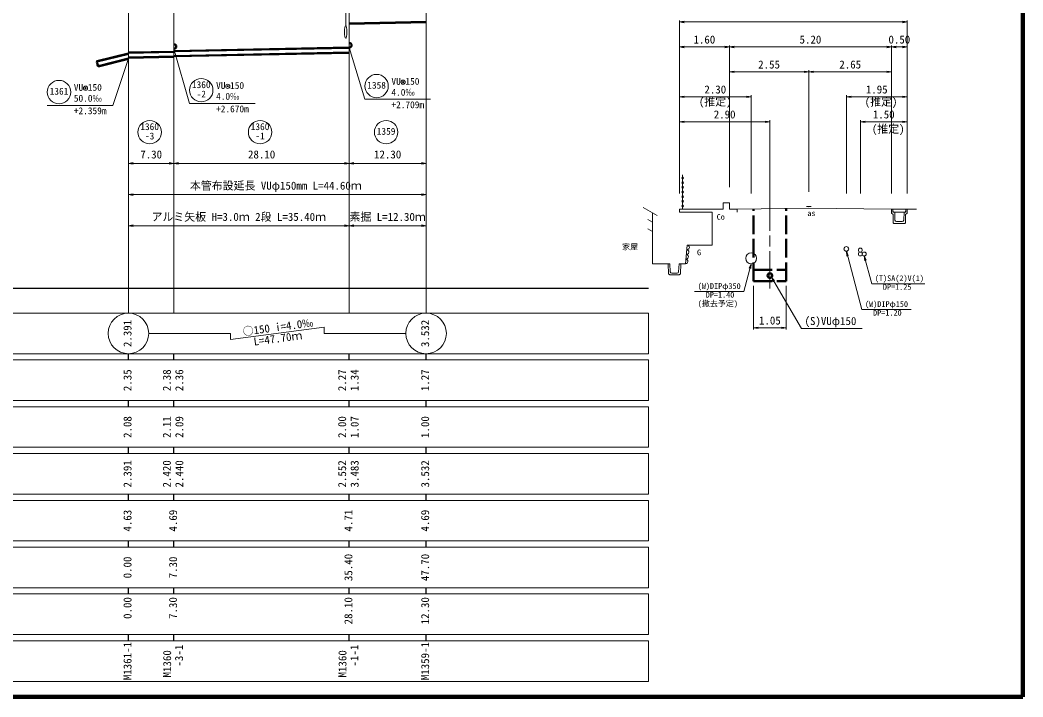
# Model space of a CAD drawing. Units: millimetres on the paper, with parts at other scales. Extents: x 20 to 1662, y 20 to 574.
# Drawn here: x 499.5 to 821, y 20 to 236.9 of the extents above; entities that cross this region are included whole.
import ezdxf
from ezdxf.enums import TextEntityAlignment as Align

# ---------------------------------------------------------------- set-up
doc = ezdxf.new("R2010")
doc.units = ezdxf.units.MM
doc.linetypes.add('CHAIN', pattern=[18.5, 12, -1.5, 3.5, -1.5])
doc.linetypes.add('DASHED', pattern=[7.5, 6, -1.5])
for name, color, linetype, lineweight in [('D-BGD', 8, 'Continuous', 13), ('D-BGD-HTXT', 7, 'Continuous', 13), ('D-BMK', 2, 'CHAIN', 13), ('D-STR', 1, 'Continuous', 50), ('D-STR-DIM', 7, 'Continuous', 13), ('D-STR-HTXT', 7, 'Continuous', 13), ('D-TTL', 2, 'Continuous', 140), ('D-TTL-BAND(縦断図の帯 等)', 7, 'Continuous', 13)]:
    doc.layers.add(name, color=color, linetype=linetype, lineweight=lineweight)
doc.styles.add('ＭＳ ゴシック', font='')
doc.styles.get('ＭＳ ゴシック').set_extended_font_data('MS Gothic')

# ---------------------------------------------------------------- blocks, each defined once
blk = doc.blocks.new('open_arrow')
at = {"color": 0, "linetype": 'Continuous', "lineweight": -2}
blk.add_lwpolyline([(7.5, 1.25), (0, 0), (7.5, -1.25)], dxfattribs=at)

msp = doc.modelspace()

# ---------------------------------------------------------------- linework, layer by layer
at = {"layer": 'D-BGD'}
for p, q in [((548.872, 143), (548.872, 247.9)), ((605.072, 143), (605.072, 248.1)), ((629.672, 143), (629.672, 247.9)), ((534.272, 143), (534.272, 247.3)), ((711.641, 186.07), (712.141, 186.57)), ((711.641, 186.57), (712.141, 186.07)), ((711.891, 176.32), (711.891, 187.32)), ((711.641, 184.57), (712.141, 185.07)), ((711.641, 185.07), (712.141, 184.57)), ((711.641, 183.07), (712.141, 183.57)), ((711.641, 183.57), (712.141, 183.07)), ((711.641, 181.57), (712.141, 182.07)), ((711.641, 182.07), (712.141, 181.57)), ((711.641, 180.07), (712.141, 180.57)), ((711.641, 180.57), (712.141, 180.07)), ((699.252, 176.879), (703.785, 174.262)), ((711.641, 178.57), (712.141, 179.07)), ((711.641, 179.07), (712.141, 178.57)), ((711.641, 177.07), (712.141, 177.57)), ((711.641, 177.57), (712.141, 177.07)), ((724.891, 178.32), (724.891, 176.32)), ((724.891, 178.32), (726.891, 178.32)), ((726.891, 176.32), (726.891, 178.32)), ((753.141, 177.165), (751.641, 177.165)), ((702.291, 158.82), (702.291, 175.124)), ((724.891, 176.32), (710.891, 176.32)), ((710.891, 176.32), (710.891, 175.32)), ((710.891, 175.32), (721.391, 175.32)), ((721.391, 175.32), (721.391, 164.82)), ((729.391, 176.32), (726.891, 176.32)), ((729.391, 176.32), (752.391, 176.665)), ((729.391, 176.32), (729.391, 175.32)), ((778.891, 176.267), (752.391, 176.665)), ((778.891, 176.267), (779.291, 176.267)), ((778.891, 175.067), (778.891, 176.267)), ((778.891, 175.067), (779.391, 174.567)), ((779.291, 176.267), (779.341, 175.317)), ((779.331, 176.217), (779.381, 176.267)), ((779.381, 175.317), (779.331, 176.217)), ((779.341, 175.317), (783.441, 175.317)), ((779.381, 176.267), (783.401, 176.267)), ((779.391, 174.567), (779.391, 171.917)), ((779.891, 175.317), (779.975, 172.8)), ((782.891, 175.317), (782.808, 172.8)), ((783.891, 175.067), (783.391, 174.567)), ((783.391, 174.567), (783.391, 171.917)), ((783.401, 176.267), (783.451, 176.217)), ((783.451, 176.217), (783.401, 175.317)), ((783.491, 176.267), (783.441, 175.317)), ((786.84, 176.267), (783.491, 176.267)), ((783.891, 175.067), (783.891, 176.267)), ((700.771, 173.002), (702.291, 172.124)), ((779.391, 171.917), (779.591, 171.717)), ((779.591, 171.717), (783.191, 171.717)), ((780.475, 172.317), (782.308, 172.317)), ((783.191, 171.717), (783.391, 171.917)), ((700.771, 170.002), (702.291, 169.124)), ((712.791, 158.82), (713.391, 164.82)), ((713.391, 164.82), (721.391, 164.82)), ((707.791, 158.82), (702.291, 158.82)), ((707.291, 158.82), (707.391, 155.62)), ((707.791, 158.82), (707.96, 156.287)), ((710.791, 158.82), (710.622, 156.287)), ((710.791, 158.82), (712.791, 158.82)), ((711.291, 158.82), (711.191, 155.62)), ((707.391, 155.62), (707.791, 155.22)), ((707.791, 155.22), (710.791, 155.22)), ((708.459, 155.82), (710.123, 155.82)), ((710.791, 155.22), (711.191, 155.62))]:
    msp.add_line(p, q, dxfattribs=at)
for centre, radius in [((764.391, 163.57), 0.75), ((733.891, 160.57), 1.75), ((768.891, 163.195), 0.625), ((768.891, 161.945), 0.625), ((770.141, 161.945), 0.625)]:
    msp.add_circle(centre, radius, dxfattribs=at)
for centre, radius, start, end in [((780.475, 172.817), 0.5, 181.90999, 270), ((782.308, 172.817), 0.5, 270, 358.09), ((713.316, 164.07), 0.754, 264.28941, 84.28941), ((713.016, 161.07), 0.754, 264.28941, 84.28941), ((713.166, 162.57), 0.754, 264.28941, 84.28941), ((712.866, 159.57), 0.754, 264.28941, 84.28941), ((708.459, 156.32), 0.5, 183.81, 270), ((710.123, 156.32), 0.5, 270, 356.19)]:
    msp.add_arc(centre, radius, start, end, dxfattribs=at)
at = {"layer": 'D-BGD-HTXT'}
for p, q in [((603.912, 235.1), (603.912, 268.096)), ((764.391, 162.82), (769.395, 144.144)), ((770.151, 161.32), (772.536, 152.42)), ((733.891, 158.82), (731.507, 149.92)), ((772.536, 152.42), (789.536, 152.42)), ((731.507, 149.92), (715.757, 149.92)), ((769.395, 144.144), (785.145, 144.144))]:
    msp.add_line(p, q, dxfattribs=at)
at = {"layer": 'D-BGD-HTXT', "lineweight": 18}
for p, q in [((764.391, 162.82), (764.417, 162.723)), ((770.151, 161.32), (770.177, 161.223)), ((733.891, 158.82), (733.865, 158.723))]:
    msp.add_line(p, q, dxfattribs=at)
at = {"layer": 'D-BGD-HTXT'}
msp.add_ellipse((603.912, 233.1), major_axis=(0, 2), ratio=0.2, dxfattribs=at)
at = {"layer": 'D-BMK'}
msp.add_line((739.891, 181.362), (739.891, 150.166), dxfattribs=at)
at = {"layer": 'D-STR'}
for p, q in [((629.672, 236.32), (605.072, 235.83)), ((629.672, 236.24), (605.072, 235.75)), ((534.272, 226.136), (524.182, 223.613)), ((534.272, 226.218), (524.202, 223.701)), ((548.872, 226.78), (534.272, 226.49)), ((548.872, 226.7), (534.272, 226.41)), ((548.872, 225.2), (534.272, 224.91)), ((548.872, 225.12), (534.272, 224.83)), ((605.072, 228.1), (548.872, 226.98)), ((605.072, 228.02), (548.872, 226.9)), ((605.072, 226.52), (548.872, 225.4)), ((605.072, 226.44), (548.872, 225.32)), ((534.272, 224.508), (524.605, 222.091)), ((534.272, 224.59), (524.625, 222.178))]:
    msp.add_line(p, q, dxfattribs=at)
at = {"layer": 'D-STR', "linetype": 'DASHED'}
for p, q in [((734.641, 153.277), (734.641, 176.399)), ((745.141, 153.277), (745.141, 176.556)), ((734.641, 156.927), (745.141, 156.927)), ((734.641, 153.277), (745.141, 153.277))]:
    msp.add_line(p, q, dxfattribs=at)
at = {"layer": 'D-STR'}
msp.add_circle((739.891, 155.027), 0.75, dxfattribs=at)
for centre, radius, start, end in [((548.872, 228.45), 0.75, 270, 90), ((605.072, 228.84), 0.75, 270, 90), ((525, 223.473), 0.83, 164.03624, 224.03624), ((525.201, 222.668), 0.83, 164.03624, 224.03624), ((523.807, 222.319), 0.83, 344.03624, 44.03624)]:
    msp.add_arc(centre, radius, start, end, dxfattribs=at)
at = {"layer": 'D-STR-DIM'}
for p, q in [((710.891, 181.32), (710.891, 236.82)), ((710.891, 236.32), (783.891, 236.32)), ((710.891, 236.32), (710.991, 236.32)), ((783.891, 236.32), (783.791, 236.32)), ((783.891, 181.32), (783.891, 236.82)), ((710.891, 181.32), (710.891, 228.82)), ((710.891, 228.32), (726.891, 228.32)), ((710.891, 228.32), (710.991, 228.32)), ((726.891, 228.32), (726.791, 228.32)), ((726.891, 183.32), (726.891, 228.82)), ((726.891, 183.32), (726.891, 228.82)), ((726.891, 228.32), (778.891, 228.32)), ((726.891, 228.32), (726.991, 228.32)), ((778.891, 228.32), (778.791, 228.32)), ((778.891, 181.32), (778.891, 228.82)), ((778.891, 181.32), (778.891, 228.82)), ((778.891, 228.32), (783.891, 228.32)), ((778.891, 228.32), (778.991, 228.32)), ((783.891, 228.32), (783.791, 228.32)), ((783.891, 181.32), (783.891, 228.82)), ((726.891, 183.32), (726.891, 220.82)), ((726.891, 220.32), (752.391, 220.32)), ((726.891, 220.32), (726.991, 220.32)), ((752.391, 220.32), (752.291, 220.32)), ((752.391, 181.82), (752.391, 220.82)), ((752.391, 181.82), (752.391, 220.82)), ((752.391, 220.32), (778.891, 220.32)), ((752.391, 220.32), (752.491, 220.32)), ((778.891, 220.32), (778.791, 220.32)), ((778.891, 181.32), (778.891, 220.82)), ((710.891, 181.32), (710.891, 212.82)), ((710.891, 212.32), (733.891, 212.32)), ((710.891, 212.32), (710.991, 212.32)), ((733.891, 212.32), (733.791, 212.32)), ((733.891, 181.32), (733.891, 212.82)), ((764.391, 181.32), (764.391, 212.82)), ((764.391, 212.32), (783.891, 212.32)), ((764.391, 212.32), (764.491, 212.32)), ((783.891, 212.32), (783.791, 212.32)), ((783.891, 181.32), (783.891, 212.82)), ((710.891, 181.32), (710.891, 204.82)), ((710.891, 204.32), (739.891, 204.32)), ((710.891, 204.32), (710.991, 204.32)), ((739.891, 204.32), (739.791, 204.32)), ((739.891, 181.477), (739.891, 204.82)), ((768.891, 181.32), (768.891, 204.82)), ((768.891, 204.32), (783.891, 204.32)), ((768.891, 204.32), (768.991, 204.32)), ((783.891, 204.32), (783.791, 204.32)), ((783.891, 181.32), (783.891, 204.82)), ((734.641, 151.777), (734.641, 137.777)), ((745.141, 151.777), (745.141, 137.777)), ((734.641, 138.277), (745.141, 138.277)), ((734.641, 138.277), (734.741, 138.277)), ((745.141, 138.277), (745.041, 138.277))]:
    msp.add_line(p, q, dxfattribs=at)
at = {"layer": 'D-STR-HTXT', "color": 4}
for p, q in [((553.872, 210.2), (548.872, 227.7)), ((610.072, 211.52), (605.072, 228.09)), ((529.272, 209.59), (534.272, 224.59)), ((508.272, 209.59), (529.272, 209.59)), ((508.272, 209.59), (529.272, 209.59)), ((508.272, 209.59), (529.272, 209.59)), ((508.272, 209.59), (529.272, 209.59)), ((574.872, 210.2), (553.872, 210.2)), ((631.072, 211.52), (610.072, 211.52))]:
    msp.add_line(p, q, dxfattribs=at)
at = {"layer": 'D-STR-HTXT'}
for p, q in [((548.872, 191), (534.272, 191)), ((534.272, 191), (534.372, 191)), ((548.872, 191), (548.772, 191)), ((605.072, 191), (548.872, 191)), ((548.872, 191), (548.972, 191)), ((605.072, 191), (604.972, 191)), ((629.672, 191), (605.072, 191)), ((605.072, 191), (605.172, 191)), ((629.672, 191), (629.572, 191)), ((629.672, 181), (534.272, 181)), ((534.272, 181), (534.372, 181)), ((629.672, 181), (629.572, 181)), ((534.272, 152), (534.272, 172)), ((605.072, 171), (534.272, 171)), ((534.272, 171), (534.372, 171)), ((605.072, 171), (604.972, 171)), ((605.072, 152), (605.072, 172)), ((605.072, 152), (605.072, 172)), ((629.672, 171), (605.072, 171)), ((605.072, 171), (605.172, 171)), ((629.672, 171), (629.572, 171)), ((629.672, 152), (629.672, 172)), ((740.41, 154.485), (749.996, 138.116)), ((749.996, 138.116), (769.496, 138.116))]:
    msp.add_line(p, q, dxfattribs=at)
at = {"layer": 'D-STR-HTXT', "lineweight": 18}
msp.add_line((740.41, 154.485), (740.461, 154.399), dxfattribs=at)
at = {"layer": 'D-STR-HTXT', "color": 4}
for centre, radius in [((613.822, 215.77), 3.75), ((512.022, 213.84), 3.75), ((512.022, 213.84), 3.75), ((512.022, 213.84), 3.75), ((512.022, 213.84), 3.75), ((520.522, 215.09), 0.675), ((520.522, 215.09), 0.675), ((520.522, 215.09), 0.675), ((520.522, 215.09), 0.675), ((557.622, 214.45), 3.75), ((566.122, 215.7), 0.675), ((622.322, 217.02), 0.675), ((541.072, 201), 3.75), ((576.472, 201), 3.75), ((616.872, 201), 3.75)]:
    msp.add_circle(centre, radius, dxfattribs=at)
for centre, start, end in [((566.122, 215.7), 0, 180), ((566.122, 215.7), 180, 0), ((622.322, 217.02), 0, 180), ((622.322, 217.02), 180, 0), ((520.522, 215.09), 0, 180), ((520.522, 215.09), 0, 180), ((520.522, 215.09), 0, 180), ((520.522, 215.09), 0, 180), ((520.522, 215.09), 180, 0), ((520.522, 215.09), 180, 0), ((520.522, 215.09), 180, 0), ((520.522, 215.09), 180, 0)]:
    msp.add_arc(centre, 0.169, start, end, dxfattribs=at)
at = {"layer": 'D-TTL'}
for p, q in [((821, 20), (821, 574)), ((821, 574), (821, 20)), ((20, 20), (821, 20)), ((821, 20), (20, 20))]:
    msp.add_line(p, q, dxfattribs=at)
at = {"layer": 'D-TTL-BAND(縦断図の帯 等)', "color": 6, "lineweight": 25}
for p, q in [((150, 151), (701, 151)), ((534.272, 128), (534.272, 130)), ((548.872, 128), (548.872, 130)), ((605.072, 128), (605.072, 130)), ((629.672, 128), (629.672, 130)), ((534.272, 113), (534.272, 115)), ((548.872, 113), (548.872, 115)), ((605.072, 113), (605.072, 115)), ((629.672, 113), (629.672, 115)), ((534.272, 98), (534.272, 100)), ((548.872, 98), (548.872, 100)), ((605.072, 98), (605.072, 100)), ((629.672, 98), (629.672, 100)), ((534.272, 83), (534.272, 85)), ((548.872, 83), (548.872, 85)), ((605.072, 83), (605.072, 85)), ((629.672, 83), (629.672, 85)), ((534.272, 68), (534.272, 70)), ((548.872, 68), (548.872, 70)), ((605.072, 68), (605.072, 70)), ((629.672, 68), (629.672, 70)), ((534.272, 53), (534.272, 55)), ((548.872, 53), (548.872, 55)), ((605.072, 53), (605.072, 55)), ((629.672, 53), (629.672, 55)), ((534.272, 38), (534.272, 40)), ((548.872, 38), (548.872, 40)), ((605.072, 38), (605.072, 40)), ((629.672, 38), (629.672, 40))]:
    msp.add_line(p, q, dxfattribs=at)
at = {"layer": 'D-TTL-BAND(縦断図の帯 等)', "color": 6}
for p, q in [((182, 143), (701, 143)), ((701, 130), (701, 143)), ((182, 130), (701, 130)), ((182, 128), (701, 128)), ((701, 115), (701, 128)), ((182, 115), (701, 115)), ((182, 113), (701, 113)), ((701, 100), (701, 113)), ((182, 100), (701, 100)), ((182, 98), (701, 98)), ((701, 85), (701, 98)), ((182, 85), (701, 85)), ((182, 83), (701, 83)), ((701, 70), (701, 83)), ((182, 70), (701, 70)), ((182, 68), (701, 68)), ((701, 55), (701, 68)), ((182, 55), (701, 55)), ((182, 53), (701, 53)), ((701, 40), (701, 53)), ((182, 40), (701, 40)), ((182, 38), (701, 38)), ((701, 25), (701, 38)), ((182, 25), (701, 25))]:
    msp.add_line(p, q, dxfattribs=at)
at = {"layer": 'D-TTL-BAND(縦断図の帯 等)', "color": 4}
for p, q in [((566.972, 134.5), (596.972, 138.5)), ((596.972, 136.5), (596.972, 138.5)), ((540.772, 136.5), (566.972, 136.5)), ((566.972, 134.5), (566.972, 136.5)), ((596.972, 136.5), (623.172, 136.5))]:
    msp.add_line(p, q, dxfattribs=at)
for centre in [(534.272, 136.5), (629.672, 136.5)]:
    msp.add_circle(centre, 6.5, dxfattribs=at)

# ---------------------------------------------------------------- block references
at = {"layer": 'D-BGD-HTXT', "lineweight": 18, "xscale": 0.2, "yscale": 0.2}
for p, rotation in [((764.391, 162.82), 285), ((770.151, 161.32), 285), ((733.891, 158.82), 255)]:
    msp.add_blockref('open_arrow', p, dxfattribs=dict(at, rotation=rotation))
at = {"layer": 'D-STR-DIM', "xscale": 0.2, "yscale": 0.2}
for p in [(710.891, 236.32), (710.891, 228.32), (726.891, 228.32), (778.891, 228.32), (726.891, 220.32), (752.391, 220.32), (710.891, 212.32), (764.391, 212.32), (710.891, 204.32), (768.891, 204.32), (734.641, 138.277)]:
    msp.add_blockref('open_arrow', p, dxfattribs=at)
at = {"layer": 'D-STR-DIM', "xscale": 0.2, "yscale": 0.2, "rotation": 180}
for p in [(783.891, 236.32), (726.891, 228.32), (778.891, 228.32), (783.891, 228.32), (752.391, 220.32), (778.891, 220.32), (733.891, 212.32), (783.891, 212.32), (739.891, 204.32), (783.891, 204.32), (745.141, 138.277)]:
    msp.add_blockref('open_arrow', p, dxfattribs=at)
at = {"layer": 'D-STR-HTXT', "xscale": 0.2, "yscale": 0.2}
for p in [(534.272, 191), (548.872, 191), (605.072, 191), (534.272, 181), (534.272, 171), (605.072, 171)]:
    msp.add_blockref('open_arrow', p, dxfattribs=at)
at = {"layer": 'D-STR-HTXT', "xscale": 0.2, "yscale": 0.2, "rotation": 180}
for p in [(548.872, 191), (605.072, 191), (629.672, 191), (629.672, 181), (605.072, 171), (629.672, 171)]:
    msp.add_blockref('open_arrow', p, dxfattribs=at)
at = {"layer": 'D-STR-HTXT', "lineweight": 18, "xscale": 0.2, "yscale": 0.2, "rotation": 300.4}
msp.add_blockref('open_arrow', (740.41, 154.485), dxfattribs=at)

# ---------------------------------------------------------------- texts
at = {"layer": 'D-BGD', "style": 'ＭＳ ゴシック'}
for s, p in [('Co', (722.823, 172.38)), ('as', (751.879, 173.564)), ('家屋', (692.523, 162.788)), ('G', (716.522, 160.992))]:
    msp.add_text(s, height=1.833, dxfattribs=at).set_placement(p, align=Align.BOTTOM_LEFT)
at = {"layer": 'D-BGD-HTXT', "style": 'ＭＳ ゴシック'}
for s, p in [('(T)SA(2)V(1)', (773.536, 152.72)), ('(W)DIPφ350', (716.757, 150.22)), ('\u3000DP=1.25', (773.536, 149.92)), ('\u3000DP=1.40', (716.757, 147.42)), ('(撤去予定)', (716.757, 144.62)), ('(W)DIPφ150', (770.395, 144.444)), ('\u3000DP=1.20', (770.395, 141.644))]:
    msp.add_text(s, height=1.833, dxfattribs=at).set_placement(p, align=Align.BOTTOM_LEFT)
at = {"layer": 'D-STR-DIM', "style": 'ＭＳ ゴシック'}
for s, p in [('1.60', (715.391, 228.62)), ('5.20', (749.391, 228.62)), ('0.50', (777.891, 228.62)), ('2.55', (736.141, 220.62)), ('2.65', (762.141, 220.62)), ('2.30', (718.891, 212.62)), ('1.95', (770.641, 212.62)), ('(推定)', (717.127, 208.716)), ('(推定)', (770.272, 208.688)), ('2.90', (721.891, 204.62)), ('1.50', (772.891, 204.62)), ('(推定)', (772.576, 199.99)), ('1.05', (736.391, 138.577))]:
    msp.add_text(s, height=2.566, dxfattribs=at).set_placement(p, align=Align.BOTTOM_LEFT)
at = {"layer": 'D-STR-HTXT', "color": 4, "style": 'ＭＳ ゴシック'}
for s, p in [('VU 150', (516.772, 213.59)), ('1360', (554.622, 214.45)), ('VU 150', (562.372, 214.2)), ('1358', (610.822, 214.27)), ('VU 150', (618.572, 215.52)), ('1361', (509.022, 212.34)), ('50.0‰', (516.772, 210.09)), ('-2', (556.122, 211.45)), ('4.0‰', (562.372, 210.7)), ('4.0‰', (618.572, 212.02)), ('+2.670m', (562.372, 206.7)), ('+2.709m', (618.572, 208.02)), ('+2.359m', (516.772, 206.09)), ('1360', (538.072, 201)), ('1360', (573.472, 201)), ('-3', (539.572, 198)), ('-1', (574.972, 198)), ('1359', (613.872, 199.5))]:
    msp.add_text(s, height=2.199, dxfattribs=at).set_placement(p, align=Align.BOTTOM_LEFT)
at = {"layer": 'D-STR-HTXT', "style": 'ＭＳ ゴシック'}
for s, p in [('7.30', (538.072, 191.8)), ('28.10', (572.597, 191.8)), ('12.30', (612.997, 191.8)), ('本管布設延長 VUφ150mm L=44.60ｍ', (553.972, 181.8)), ('アルミ矢板 H=3.0ｍ 2段 L=35.40ｍ', (541.672, 171.8)), ('素掘 L=12.30ｍ', (605.122, 171.8)), ('(S)VUφ150', (750.996, 138.416))]:
    msp.add_text(s, height=2.566, dxfattribs=at).set_placement(p, align=Align.BOTTOM_LEFT)
at = {"layer": 'D-TTL-BAND(縦断図の帯 等)', "color": 4, "style": 'ＭＳ ゴシック'}
for s, rotation, p in [('2.391', 90, (536.022, 132.125)), ('○150 i=4.0‰', 7.595, (571.197, 134.997)), ('3.532', 90, (631.422, 132.125)), ('L=47.70ｍ', 7.595, (574.666, 131.815)), ('2.35', 90, (536.022, 118)), ('2.38', 90, (548.622, 118)), ('2.36', 90, (552.622, 118)), ('2.27', 90, (604.822, 118)), ('1.34', 90, (608.822, 118)), ('1.27', 90, (631.422, 118)), ('2.08', 90, (536.022, 103)), ('2.11', 90, (548.622, 103)), ('2.09', 90, (552.622, 103)), ('2.00', 90, (604.822, 103)), ('1.07', 90, (608.822, 103)), ('1.00', 90, (631.422, 103)), ('2.391', 90, (536.022, 87.125)), ('2.420', 90, (548.622, 87.125)), ('2.440', 90, (552.622, 87.125)), ('2.552', 90, (604.822, 87.125)), ('3.483', 90, (608.822, 87.125)), ('3.532', 90, (631.422, 87.125)), ('4.63', 90, (536.022, 73)), ('4.69', 90, (550.622, 73)), ('4.71', 90, (606.822, 73)), ('4.69', 90, (631.422, 73)), ('0.00', 90, (536.022, 58)), ('7.30', 90, (550.622, 58)), ('35.40', 90, (606.822, 57.125)), ('47.70', 90, (631.422, 57.125)), ('0.00', 90, (536.022, 45)), ('7.30', 90, (550.622, 45)), ('28.10', 90, (606.822, 43.25)), ('12.30', 90, (631.422, 43.25)), ('M1361-1', 90, (536.022, 25.375)), ('  -3-1', 90, (552.522, 26.25)), ('  -1-1', 90, (608.722, 26.25)), ('M1359-1', 90, (631.422, 25.375)), ('M1360', 90, (548.722, 26.25)), ('M1360', 90, (604.922, 26.25))]:
    msp.add_text(s, height=2.566, rotation=rotation, dxfattribs=at).set_placement(p, align=Align.BOTTOM_LEFT)

doc.saveas('drawing.dxf')
